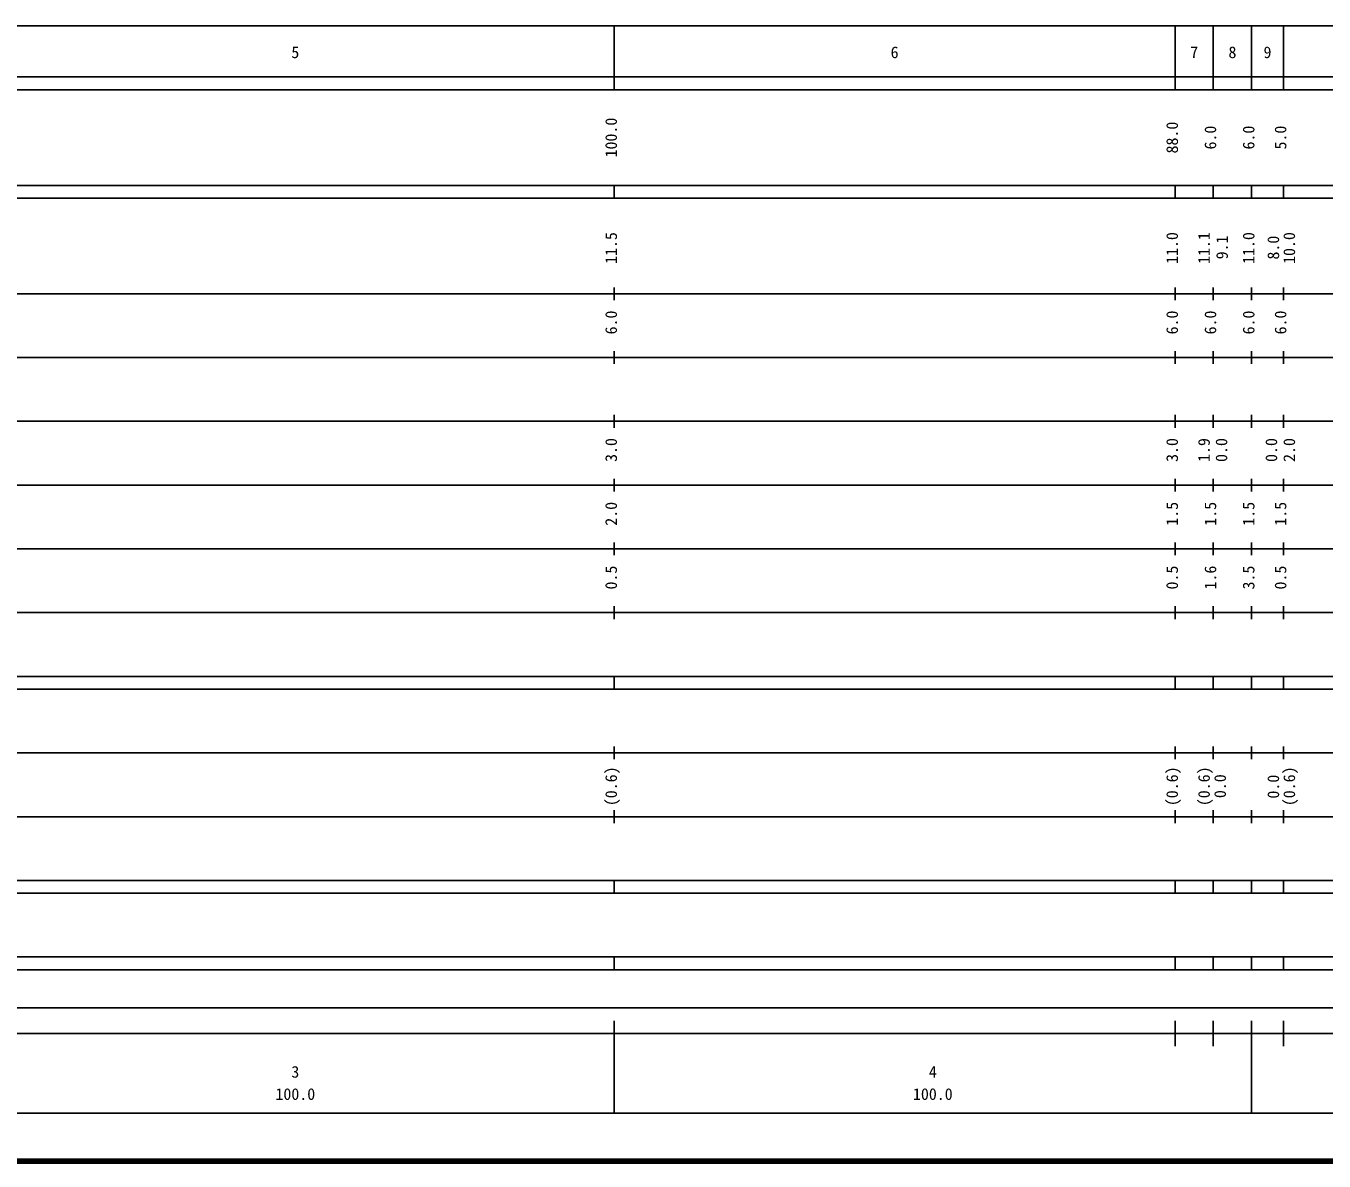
# Model space of a CAD drawing. Units: millimetres, scale not verified. Extents: x 40000 to 680000, y 20000 to 380000.
# Drawn here: x 275748 to 479367, y 20000 to 198000 of the extents above; entities that cross this region are included whole.
import ezdxf
from ezdxf.enums import TextEntityAlignment as Align

# ---------------------------------------------------------------- set-up
doc = ezdxf.new("R2010")
doc.units = ezdxf.units.MM
doc.header["$LTSCALE"] = 1000
doc.layers.add('M-TTL', color=2, linetype='Continuous', lineweight=140)
doc.layers.add('M-TTL-BAND', color=7, linetype='Continuous', lineweight=25)
doc.styles.add('ＭＳ ゴシック', font='')
doc.styles.get('ＭＳ ゴシック').set_extended_font_data('MS Gothic')

msp = doc.modelspace()

# ---------------------------------------------------------------- linework, layer by layer
at = {"layer": 'M-TTL'}
msp.add_line((40000, 20000), (680000, 20000), dxfattribs=at)
at = {"layer": 'M-TTL-BAND'}
for p, q in [((68000, 198000), (579000, 198000)), ((368000, 188000), (368000, 198000)), ((456000, 188000), (456000, 198000)), ((462000, 188000), (462000, 198000)), ((468000, 188000), (468000, 198000)), ((473000, 188000), (473000, 198000)), ((40000, 190000), (579000, 190000)), ((40000, 188000), (579000, 188000)), ((40000, 173000), (579000, 173000)), ((368000, 171000), (368000, 173000)), ((456000, 171000), (456000, 173000)), ((462000, 171000), (462000, 173000)), ((468000, 171000), (468000, 173000)), ((473000, 171000), (473000, 173000)), ((40000, 171000), (579000, 171000)), ((368000, 155000), (368000, 157000)), ((456000, 155000), (456000, 157000)), ((462000, 155000), (462000, 157000)), ((468000, 155000), (468000, 157000)), ((473000, 155000), (473000, 157000)), ((40000, 156000), (579000, 156000)), ((368000, 145000), (368000, 147000)), ((456000, 145000), (456000, 147000)), ((462000, 145000), (462000, 147000)), ((468000, 145000), (468000, 147000)), ((473000, 145000), (473000, 147000)), ((46000, 146000), (579000, 146000)), ((368000, 135000), (368000, 137000)), ((456000, 135000), (456000, 137000)), ((462000, 135000), (462000, 137000)), ((468000, 135000), (468000, 137000)), ((473000, 135000), (473000, 137000)), ((52000, 136000), (579000, 136000)), ((368000, 125000), (368000, 127000)), ((456000, 125000), (456000, 127000)), ((462000, 125000), (462000, 127000)), ((468000, 125000), (468000, 127000)), ((473000, 125000), (473000, 127000)), ((46000, 126000), (579000, 126000)), ((368000, 115000), (368000, 117000)), ((456000, 115000), (456000, 117000)), ((462000, 115000), (462000, 117000)), ((468000, 115000), (468000, 117000)), ((473000, 115000), (473000, 117000)), ((52000, 116000), (579000, 116000)), ((56750, 106000), (579000, 106000)), ((368000, 105000), (368000, 107000)), ((456000, 105000), (456000, 107000)), ((462000, 105000), (462000, 107000)), ((468000, 105000), (468000, 107000)), ((473000, 105000), (473000, 107000)), ((56750, 96000), (579000, 96000)), ((368000, 94000), (368000, 96000)), ((456000, 94000), (456000, 96000)), ((462000, 94000), (462000, 96000)), ((468000, 94000), (468000, 96000)), ((473000, 94000), (473000, 96000)), ((40000, 94000), (579000, 94000)), ((49000, 84000), (579000, 84000)), ((368000, 83000), (368000, 85000)), ((456000, 83000), (456000, 85000)), ((462000, 83000), (462000, 85000)), ((468000, 83000), (468000, 85000)), ((473000, 83000), (473000, 85000)), ((40000, 74000), (579000, 74000)), ((368000, 73000), (368000, 75000)), ((456000, 73000), (456000, 75000)), ((462000, 73000), (462000, 75000)), ((468000, 73000), (468000, 75000)), ((473000, 73000), (473000, 75000)), ((40000, 64000), (579000, 64000)), ((368000, 62000), (368000, 64000)), ((456000, 62000), (456000, 64000)), ((462000, 62000), (462000, 64000)), ((468000, 62000), (468000, 64000)), ((473000, 62000), (473000, 64000)), ((55250, 62000), (579000, 62000)), ((55250, 52000), (579000, 52000)), ((368000, 50000), (368000, 52000)), ((456000, 50000), (456000, 52000)), ((462000, 50000), (462000, 52000)), ((468000, 50000), (468000, 52000)), ((473000, 50000), (473000, 52000)), ((40000, 50000), (579000, 50000)), ((71000, 44000), (532500, 44000)), ((368000, 27500), (368000, 42000)), ((456000, 38000), (456000, 42000)), ((462000, 38000), (462000, 42000)), ((468000, 27500), (468000, 42000)), ((473000, 38000), (473000, 42000)), ((40000, 40000), (579000, 40000)), ((68000, 27500), (579000, 27500))]:
    msp.add_line(p, q, dxfattribs=at)

# ---------------------------------------------------------------- texts
at = {"layer": 'M-TTL-BAND', "style": 'ＭＳ ゴシック'}
for s, p in [('5', (318000, 192405)), ('6', (412000, 192405)), ('7', (459000, 192405)), ('8', (465000, 192405)), ('9', (470500, 192405)), ('3', (318000, 32523)), ('4', (418000, 32523)), ('100.0', (318000, 29033)), ('100.0', (418000, 29033))]:
    msp.add_text(s, height=1833, dxfattribs=at).set_placement(p, align=Align.BOTTOM_CENTER)
for s, p in [('100.0', (369000, 180500)), ('88.0', (457000, 180500)), ('6.0', (463000, 180500)), ('6.0', (469000, 180500)), ('5.0', (474000, 180500)), ('11.5', (369000, 163174)), ('11.0', (457000, 163174)), ('11.1', (462000, 163174)), ('9.1', (464829, 163271)), ('11.0', (469000, 163174)), ('8.0', (472870, 163237)), ('10.0', (475370, 163174)), ('6.0', (369000, 151500)), ('6.0', (457000, 151500)), ('6.0', (463000, 151500)), ('6.0', (469000, 151500)), ('6.0', (474000, 151500)), ('3.0', (369000, 131500)), ('3.0', (457000, 131500)), ('1.9', (462000, 131500)), ('0.0', (464736, 131499)), ('0.0', (472559, 131499)), ('2.0', (475370, 131500)), ('2.0', (369000, 121500)), ('1.5', (457000, 121500)), ('1.5', (463000, 121500)), ('1.5', (469000, 121500)), ('1.5', (474000, 121500)), ('0.5', (369000, 111500)), ('0.5', (457000, 111500)), ('1.6', (463000, 111500)), ('3.5', (469000, 111500)), ('0.5', (474000, 111500)), ('(0.6)', (369000, 78764)), ('(0.6)', (457000, 78764)), ('(0.6)', (462000, 78764)), ('(0.6)', (475370, 78764)), ('0.0', (464527, 78784)), ('0.0', (472870, 78714))]:
    msp.add_text(s, height=1833, rotation=90, dxfattribs=at).set_placement(p, align=Align.BOTTOM_CENTER)

doc.saveas('drawing.dxf')
